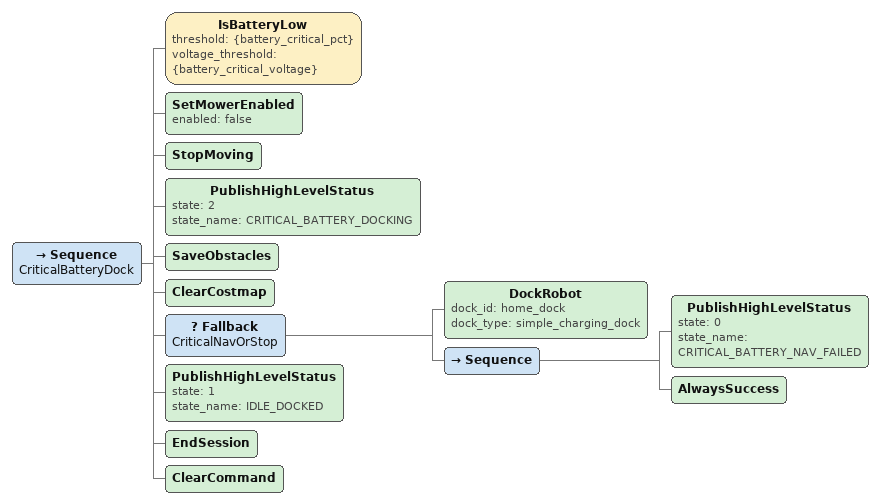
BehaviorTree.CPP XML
<Sequence name="CriticalBatteryDock">
  <IsBatteryLow threshold="{battery_critical_pct}" voltage_threshold="{battery_critical_voltage}"/>
  <SetMowerEnabled enabled="false"/>
  <StopMoving/>
  <PublishHighLevelStatus state="2" state_name="CRITICAL_BATTERY_DOCKING"/>
  <SaveObstacles/>
  <ClearCostmap/>
  <Fallback name="CriticalNavOrStop">
    <DockRobot dock_id="home_dock" dock_type="simple_charging_dock"/>
    <!-- Docking failed — stay stopped, battery is critical -->
    <Sequence>
      <PublishHighLevelStatus state="0" state_name="CRITICAL_BATTERY_NAV_FAILED"/>
      <AlwaysSuccess/>
    </Sequence>
  </Fallback>
  <PublishHighLevelStatus state="1" state_name="IDLE_DOCKED"/>
  <EndSession/>
  <ClearCommand/>
</Sequence>
